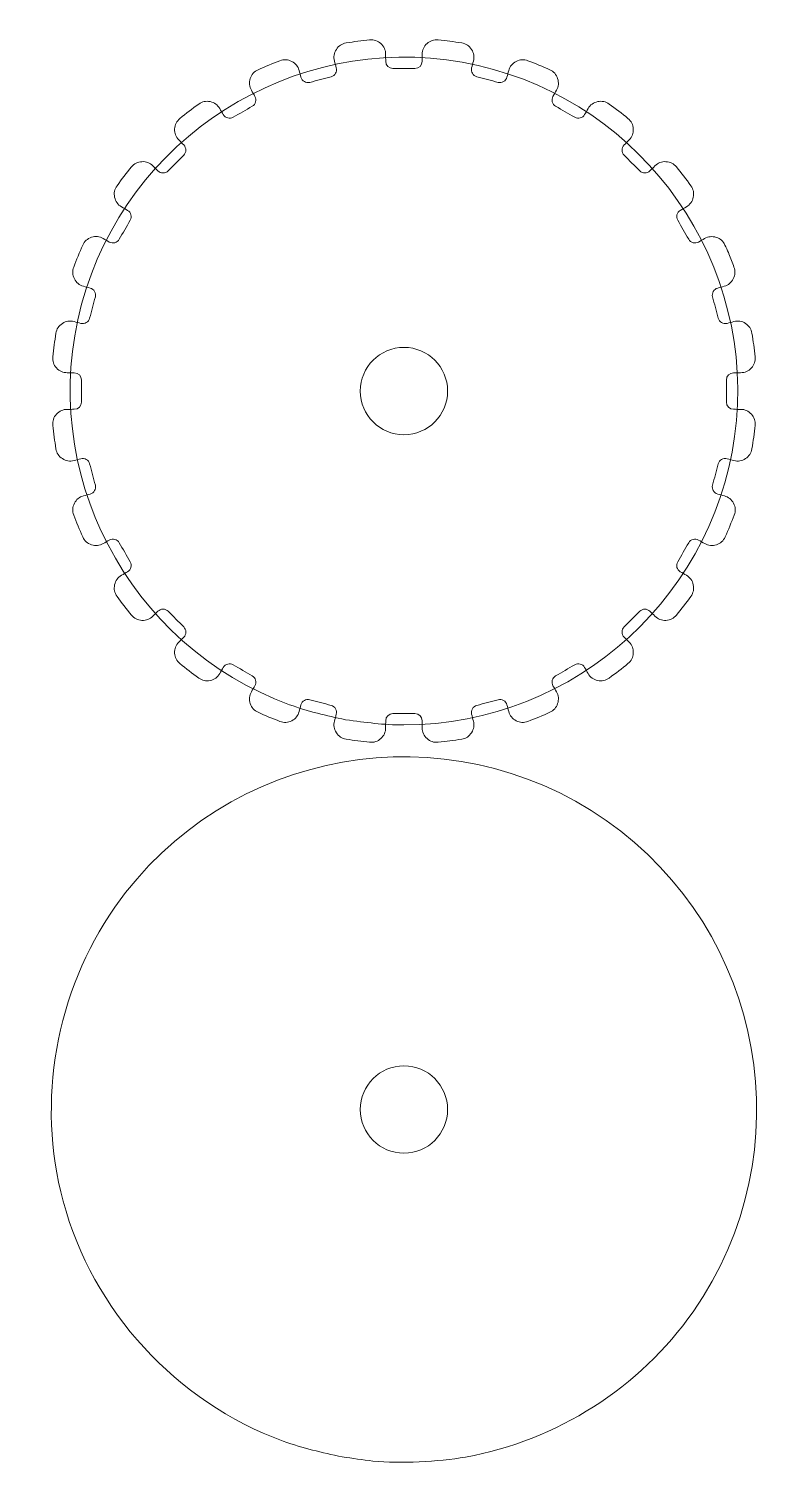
# Model space of a CAD drawing. Header units: centimetres. Extents: x -36.5 to 33.1, y -48.3 to 44.1.
# Drawn here: x -28.88 to -22.79, y -0.5 to 11.35 of the extents above; entities that cross this region are included whole.
import ezdxf

# ---------------------------------------------------------------- set-up
doc = ezdxf.new("R2010")
doc.units = ezdxf.units.CM
doc.header["$MEASUREMENT"] = 0
doc.layers.add('Camada 1', color=7, linetype='Continuous')

msp = doc.modelspace()

# ---------------------------------------------------------------- linework, layer by layer
at = {"layer": 'Camada 1', "color": 2, "lineweight": 20}
msp.add_open_spline([(-36.4923, -13.5388), (-36.4923, -13.5388), (-13.6923, -13.5388), (-13.6923, -13.5388), (-13.6923, -13.5388), (-13.6923, -13.5388), (-13.6923, 21.2612), (-13.6923, 21.2612), (-13.6923, 21.2612), (-13.6923, 21.2612), (-36.4923, 21.2612), (-36.4923, 21.2612), (-36.4923, 21.2612), (-36.4923, 21.2612), (-36.4923, -13.5388), (-36.4923, -13.5388), (-36.4923, -13.5388), (-36.4923, -13.5388), (-36.4923, -13.5388), (-36.4923, -13.5388)], degree=3, knots=[0, 0, 0, 0, 0.16666667, 0.16666667, 0.16666667, 0.16666667, 0.33333333, 0.33333333, 0.33333333, 0.33333333, 0.5, 0.5, 0.5, 0.5, 0.66666667, 0.66666667, 0.66666667, 0.66666667, 1, 1, 1, 1], dxfattribs=at)
at = {"layer": 'Camada 1', "color": 140, "lineweight": 9}
msp.add_open_spline([(-26.26448, 5.65362), (-26.42795, 5.69011), (-26.56625, 5.71954), (-26.72657, 5.77806), (-26.72657, 5.77806), (-28.06239, 6.26562), (-28.81372, 7.70378), (-28.44285, 9.0806), (-28.44285, 9.0806), (-28.07274, 10.45456), (-26.70365, 11.3264), (-25.30216, 11.07716), (-25.30216, 11.07716), (-23.9023, 10.82822), (-22.91402, 9.53979), (-23.03974, 8.12305), (-23.03974, 8.12305), (-23.16529, 6.70813), (-24.36217, 5.61013), (-25.78332, 5.61099), (-25.78332, 5.61099), (-25.95541, 5.6111), (-26.09712, 5.63132), (-26.26448, 5.65362)], degree=3, knots=[0, 0, 0, 0, 0.14285714, 0.14285714, 0.14285714, 0.14285714, 0.28571429, 0.28571429, 0.28571429, 0.28571429, 0.42857143, 0.42857143, 0.42857143, 0.42857143, 0.57142857, 0.57142857, 0.57142857, 0.57142857, 0.71428571, 0.71428571, 0.71428571, 0.71428571, 1, 1, 1, 1], dxfattribs=at)
at = {"layer": 'Camada 1', "color": 250, "lineweight": 9}
msp.add_open_spline([(-24.55368, 10.79638), (-24.54412, 10.81306), (-24.53456, 10.82977), (-24.52501, 10.84645), (-24.52501, 10.84645), (-24.50728, 10.8774), (-24.50398, 10.90917), (-24.51497, 10.9431), (-24.51497, 10.9431), (-24.52597, 10.97704), (-24.54726, 11.0008), (-24.57979, 11.01548), (-24.57979, 11.01548), (-24.63911, 11.04224), (-24.69926, 11.06716), (-24.76014, 11.09018), (-24.76014, 11.09018), (-24.79346, 11.10278), (-24.82543, 11.101), (-24.85716, 11.0848), (-24.85716, 11.0848), (-24.88894, 11.06858), (-24.90904, 11.04379), (-24.91838, 11.00936), (-24.91838, 11.00936), (-24.92341, 10.99082), (-24.92845, 10.97228), (-24.93348, 10.95373), (-24.93348, 10.95373), (-24.94211, 10.92189), (-24.97506, 10.90293), (-25.00692, 10.91146), (-25.00692, 10.91146), (-25.06538, 10.92712), (-25.12385, 10.9428), (-25.18231, 10.95846), (-25.18231, 10.95846), (-25.21417, 10.96699), (-25.23323, 10.99988), (-25.22479, 11.03176), (-25.22479, 11.03176), (-25.21987, 11.05035), (-25.21496, 11.06895), (-25.21004, 11.08755), (-25.21004, 11.08755), (-25.20094, 11.12204), (-25.20598, 11.15356), (-25.22538, 11.18349), (-25.22538, 11.18349), (-25.24478, 11.21344), (-25.27148, 11.23088), (-25.3067, 11.23664), (-25.3067, 11.23664), (-25.37094, 11.24714), (-25.43549, 11.25565), (-25.50025, 11.26213), (-25.50025, 11.26213), (-25.5357, 11.26567), (-25.56612, 11.25567), (-25.59258, 11.23182), (-25.59258, 11.23182), (-25.61908, 11.2079), (-25.63208, 11.17876), (-25.63219, 11.14308), (-25.63219, 11.14308), (-25.63225, 11.12386), (-25.63231, 11.10464), (-25.63237, 11.08542), (-25.63237, 11.08542), (-25.63248, 11.05244), (-25.6594, 11.02561), (-25.69237, 11.02561), (-25.69237, 11.02561), (-25.7529, 11.02561), (-25.81342, 11.02561), (-25.87394, 11.02561), (-25.87394, 11.02561), (-25.90692, 11.02561), (-25.93384, 11.05244), (-25.93394, 11.08542), (-25.93394, 11.08542), (-25.934, 11.10465), (-25.93408, 11.12389), (-25.93414, 11.14312), (-25.93414, 11.14312), (-25.93426, 11.17881), (-25.94728, 11.20794), (-25.97377, 11.23183), (-25.97377, 11.23183), (-26.00022, 11.25568), (-26.03063, 11.26567), (-26.06608, 11.26213), (-26.06608, 11.26213), (-26.13084, 11.25565), (-26.1954, 11.24714), (-26.25964, 11.23664), (-26.25964, 11.23664), (-26.29486, 11.23089), (-26.32156, 11.21343), (-26.34097, 11.18349), (-26.34097, 11.18349), (-26.36036, 11.15356), (-26.3654, 11.12203), (-26.3563, 11.08755), (-26.3563, 11.08755), (-26.35138, 11.06895), (-26.34647, 11.05035), (-26.34155, 11.03176), (-26.34155, 11.03176), (-26.33311, 10.99988), (-26.35217, 10.967), (-26.38403, 10.95846), (-26.38403, 10.95846), (-26.44248, 10.9428), (-26.50094, 10.92712), (-26.5594, 10.91146), (-26.5594, 10.91146), (-26.59126, 10.90293), (-26.6242, 10.92188), (-26.63284, 10.95372), (-26.63284, 10.95372), (-26.63786, 10.97228), (-26.64292, 10.99086), (-26.64796, 11.00942), (-26.64796, 11.00942), (-26.6573, 11.04384), (-26.67742, 11.0686), (-26.70918, 11.08483), (-26.70918, 11.08483), (-26.74091, 11.10102), (-26.77286, 11.10279), (-26.80619, 11.09019), (-26.80619, 11.09019), (-26.86708, 11.06718), (-26.92723, 11.04225), (-26.98656, 11.01548), (-26.98656, 11.01548), (-27.01909, 11.00079), (-27.04037, 10.97702), (-27.05136, 10.94307), (-27.05136, 10.94307), (-27.06235, 10.90915), (-27.05904, 10.87737), (-27.04131, 10.84642), (-27.04131, 10.84642), (-27.03175, 10.82974), (-27.02219, 10.81305), (-27.01264, 10.79637), (-27.01264, 10.79637), (-26.99626, 10.76775), (-27.00615, 10.73108), (-27.03469, 10.71459), (-27.03469, 10.71459), (-27.08711, 10.68433), (-27.13953, 10.65406), (-27.19194, 10.6238), (-27.19194, 10.6238), (-27.2205, 10.60731), (-27.25721, 10.61708), (-27.27379, 10.64558), (-27.27379, 10.64558), (-27.28348, 10.6622), (-27.29315, 10.67882), (-27.30282, 10.69545), (-27.30282, 10.69545), (-27.32075, 10.7263), (-27.3466, 10.74502), (-27.38149, 10.75248), (-27.38149, 10.75248), (-27.41628, 10.7599), (-27.44772, 10.75333), (-27.47661, 10.73256), (-27.47661, 10.73256), (-27.52945, 10.69455), (-27.58111, 10.6549), (-27.63149, 10.6137), (-27.63149, 10.6137), (-27.6591, 10.59111), (-27.6735, 10.56264), (-27.67534, 10.52701), (-27.67534, 10.52701), (-27.67716, 10.49148), (-27.66569, 10.46149), (-27.64062, 10.43625), (-27.64062, 10.43625), (-27.62707, 10.42262), (-27.61354, 10.40898), (-27.59999, 10.39536), (-27.59999, 10.39536), (-27.57672, 10.37197), (-27.57677, 10.33394), (-27.6001, 10.31061), (-27.6001, 10.31061), (-27.6429, 10.26782), (-27.68569, 10.22503), (-27.72849, 10.18222), (-27.72849, 10.18222), (-27.7518, 10.15891), (-27.78979, 10.15884), (-27.81319, 10.18207), (-27.81319, 10.18207), (-27.82685, 10.19563), (-27.84051, 10.20919), (-27.85415, 10.22275), (-27.85415, 10.22275), (-27.8794, 10.24782), (-27.90939, 10.25928), (-27.94491, 10.25745), (-27.94491, 10.25745), (-27.98055, 10.2556), (-28.00901, 10.2412), (-28.03161, 10.21358), (-28.03161, 10.21358), (-28.0728, 10.1632), (-28.11244, 10.11156), (-28.15043, 10.05871), (-28.15043, 10.05871), (-28.1712, 10.02982), (-28.17778, 9.9984), (-28.17035, 9.96361), (-28.17035, 9.96361), (-28.1629, 9.92871), (-28.14418, 9.90288), (-28.11333, 9.88494), (-28.11333, 9.88494), (-28.09671, 9.87526), (-28.08007, 9.86559), (-28.06345, 9.85591), (-28.06345, 9.85591), (-28.03495, 9.83932), (-28.02519, 9.8026), (-28.04167, 9.77404), (-28.04167, 9.77404), (-28.07194, 9.72164), (-28.1022, 9.66924), (-28.13247, 9.61682), (-28.13247, 9.61682), (-28.14895, 9.58826), (-28.18564, 9.57836), (-28.21426, 9.59476), (-28.21426, 9.59476), (-28.23095, 9.60433), (-28.24764, 9.61389), (-28.26435, 9.62346), (-28.26435, 9.62346), (-28.29528, 9.64118), (-28.32705, 9.64449), (-28.36097, 9.6335), (-28.36097, 9.6335), (-28.39491, 9.6225), (-28.41868, 9.60122), (-28.43337, 9.56869), (-28.43337, 9.56869), (-28.46014, 9.50937), (-28.48505, 9.4492), (-28.50807, 9.38833), (-28.50807, 9.38833), (-28.52068, 9.35502), (-28.5189, 9.32304), (-28.5027, 9.29131), (-28.5027, 9.29131), (-28.48648, 9.25952), (-28.46169, 9.23941), (-28.42725, 9.23006), (-28.42725, 9.23006), (-28.40869, 9.22503), (-28.39013, 9.21999), (-28.37157, 9.21495), (-28.37157, 9.21495), (-28.33975, 9.20631), (-28.32081, 9.17337), (-28.32934, 9.14152), (-28.32934, 9.14152), (-28.345, 9.08306), (-28.36067, 9.02461), (-28.37633, 8.96614), (-28.37633, 8.96614), (-28.38486, 8.9343), (-28.41774, 8.91524), (-28.44963, 8.92366), (-28.44963, 8.92366), (-28.46823, 8.92858), (-28.48684, 8.93349), (-28.50545, 8.93841), (-28.50545, 8.93841), (-28.53993, 8.94752), (-28.57145, 8.94248), (-28.60138, 8.92308), (-28.60138, 8.92308), (-28.63133, 8.90367), (-28.64877, 8.87697), (-28.65453, 8.84175), (-28.65453, 8.84175), (-28.66503, 8.77752), (-28.67353, 8.71297), (-28.68001, 8.6482), (-28.68001, 8.6482), (-28.68355, 8.61276), (-28.67356, 8.58234), (-28.6497, 8.55588), (-28.6497, 8.55588), (-28.62579, 8.52938), (-28.59665, 8.51637), (-28.56096, 8.51626), (-28.56096, 8.51626), (-28.54174, 8.5162), (-28.52251, 8.51614), (-28.50329, 8.51608), (-28.50329, 8.51608), (-28.47031, 8.51598), (-28.44348, 8.48906), (-28.44348, 8.45608), (-28.44348, 8.45608), (-28.44348, 8.39556), (-28.44348, 8.33503), (-28.44348, 8.2745), (-28.44348, 8.2745), (-28.44348, 8.24152), (-28.47031, 8.21461), (-28.50329, 8.2145), (-28.50329, 8.2145), (-28.52254, 8.21444), (-28.54177, 8.21437), (-28.56101, 8.21431), (-28.56101, 8.21431), (-28.59669, 8.21419), (-28.62582, 8.20118), (-28.64971, 8.17468), (-28.64971, 8.17468), (-28.67356, 8.14822), (-28.68355, 8.11782), (-28.68001, 8.08237), (-28.68001, 8.08237), (-28.67353, 8.0176), (-28.66503, 7.95306), (-28.65453, 7.88882), (-28.65453, 7.88882), (-28.64877, 7.8536), (-28.63133, 7.8269), (-28.60138, 7.8075), (-28.60138, 7.8075), (-28.57145, 7.78809), (-28.53993, 7.78305), (-28.50545, 7.79216), (-28.50545, 7.79216), (-28.48684, 7.79708), (-28.46823, 7.80199), (-28.44963, 7.80691), (-28.44963, 7.80691), (-28.41774, 7.81533), (-28.38486, 7.79628), (-28.37633, 7.76443), (-28.37633, 7.76443), (-28.36067, 7.70596), (-28.345, 7.6475), (-28.32934, 7.58905), (-28.32934, 7.58905), (-28.32081, 7.55719), (-28.33975, 7.52425), (-28.37159, 7.51561), (-28.37159, 7.51561), (-28.39015, 7.51058), (-28.40873, 7.50553), (-28.42729, 7.50049), (-28.42729, 7.50049), (-28.46171, 7.49114), (-28.48648, 7.47103), (-28.5027, 7.43926), (-28.5027, 7.43926), (-28.51889, 7.40754), (-28.52067, 7.37558), (-28.50807, 7.34226), (-28.50807, 7.34226), (-28.48505, 7.28137), (-28.46013, 7.22121), (-28.43335, 7.16188), (-28.43335, 7.16188), (-28.41867, 7.12935), (-28.39489, 7.10808), (-28.36095, 7.09708), (-28.36095, 7.09708), (-28.32702, 7.08609), (-28.29525, 7.0894), (-28.2643, 7.10714), (-28.2643, 7.10714), (-28.24762, 7.11669), (-28.23093, 7.12626), (-28.21425, 7.13581), (-28.21425, 7.13581), (-28.18563, 7.15219), (-28.14895, 7.1423), (-28.13247, 7.11374), (-28.13247, 7.11374), (-28.1022, 7.06132), (-28.07194, 7.00891), (-28.04167, 6.95649), (-28.04167, 6.95649), (-28.02519, 6.92793), (-28.03495, 6.89122), (-28.06345, 6.87464), (-28.06345, 6.87464), (-28.08007, 6.86496), (-28.09671, 6.85528), (-28.11333, 6.84561), (-28.11333, 6.84561), (-28.14418, 6.82767), (-28.16291, 6.80184), (-28.17036, 6.76693), (-28.17036, 6.76693), (-28.17779, 6.73214), (-28.17119, 6.70071), (-28.15042, 6.67183), (-28.15042, 6.67183), (-28.11243, 6.61898), (-28.0728, 6.56732), (-28.03158, 6.51696), (-28.03158, 6.51696), (-28.00899, 6.48934), (-27.98051, 6.47496), (-27.94488, 6.47311), (-27.94488, 6.47311), (-27.90936, 6.47128), (-27.87939, 6.48276), (-27.85415, 6.50781), (-27.85415, 6.50781), (-27.84049, 6.52137), (-27.82685, 6.53493), (-27.81319, 6.54849), (-27.81319, 6.54849), (-27.78979, 6.57172), (-27.7518, 6.57165), (-27.72849, 6.54835), (-27.72849, 6.54835), (-27.68569, 6.50554), (-27.64289, 6.46275), (-27.6001, 6.41995), (-27.6001, 6.41995), (-27.57677, 6.39662), (-27.57672, 6.3586), (-27.59999, 6.33522), (-27.59999, 6.33522), (-27.61354, 6.3216), (-27.62707, 6.30795), (-27.64062, 6.29432), (-27.64062, 6.29432), (-27.66569, 6.26908), (-27.67716, 6.2391), (-27.67534, 6.20356), (-27.67534, 6.20356), (-27.6735, 6.16794), (-27.6591, 6.13946), (-27.63149, 6.11688), (-27.63149, 6.11688), (-27.58111, 6.07567), (-27.52945, 6.03602), (-27.47661, 5.99802), (-27.47661, 5.99802), (-27.44772, 5.97724), (-27.41628, 5.97067), (-27.38149, 5.9781), (-27.38149, 5.9781), (-27.3466, 5.98555), (-27.32075, 6.00427), (-27.30282, 6.03512), (-27.30282, 6.03512), (-27.29315, 6.05175), (-27.28348, 6.06837), (-27.27379, 6.08499), (-27.27379, 6.08499), (-27.25721, 6.11349), (-27.2205, 6.12326), (-27.19194, 6.10677), (-27.19194, 6.10677), (-27.13953, 6.07651), (-27.08712, 6.04624), (-27.03471, 6.01598), (-27.03471, 6.01598), (-27.00615, 5.99949), (-26.99626, 5.96282), (-27.01264, 5.9342), (-27.01264, 5.9342), (-27.02219, 5.91752), (-27.03175, 5.90083), (-27.04131, 5.88415), (-27.04131, 5.88415), (-27.05904, 5.8532), (-27.06235, 5.82142), (-27.05136, 5.7875), (-27.05136, 5.7875), (-27.04037, 5.75354), (-27.01909, 5.72978), (-26.98656, 5.71509), (-26.98656, 5.71509), (-26.92725, 5.68832), (-26.86708, 5.66342), (-26.8062, 5.64039), (-26.8062, 5.64039), (-26.77289, 5.62779), (-26.74092, 5.62956), (-26.7092, 5.64574), (-26.7092, 5.64574), (-26.67743, 5.66197), (-26.65732, 5.68674), (-26.64796, 5.72116), (-26.64796, 5.72116), (-26.6429, 5.73973), (-26.63786, 5.75829), (-26.63284, 5.77686), (-26.63284, 5.77686), (-26.6242, 5.80869), (-26.59126, 5.82764), (-26.5594, 5.81911), (-26.5594, 5.81911), (-26.50094, 5.80345), (-26.44249, 5.78778), (-26.38403, 5.77212), (-26.38403, 5.77212), (-26.35217, 5.76357), (-26.33311, 5.73069), (-26.34155, 5.69881), (-26.34155, 5.69881), (-26.34647, 5.68022), (-26.35138, 5.66163), (-26.3563, 5.64303), (-26.3563, 5.64303), (-26.36542, 5.60856), (-26.36036, 5.57702), (-26.34096, 5.54709), (-26.34096, 5.54709), (-26.32156, 5.51715), (-26.29486, 5.49969), (-26.25965, 5.49394), (-26.25965, 5.49394), (-26.1954, 5.48344), (-26.13084, 5.47494), (-26.06608, 5.46846), (-26.06608, 5.46846), (-26.03063, 5.46492), (-26.00022, 5.4749), (-25.97377, 5.49876), (-25.97377, 5.49876), (-25.94728, 5.52265), (-25.93426, 5.55177), (-25.93414, 5.58746), (-25.93414, 5.58746), (-25.93408, 5.6067), (-25.934, 5.62593), (-25.93394, 5.64517), (-25.93394, 5.64517), (-25.93384, 5.67814), (-25.90692, 5.70498), (-25.87394, 5.70498), (-25.87394, 5.70498), (-25.81343, 5.70498), (-25.7529, 5.70498), (-25.69238, 5.70498), (-25.69238, 5.70498), (-25.65942, 5.70498), (-25.6325, 5.67817), (-25.63238, 5.6452), (-25.63238, 5.6452), (-25.63231, 5.62597), (-25.63225, 5.60673), (-25.63219, 5.58751), (-25.63219, 5.58751), (-25.63208, 5.55182), (-25.61908, 5.52268), (-25.59258, 5.49877), (-25.59258, 5.49877), (-25.56612, 5.47491), (-25.5357, 5.46492), (-25.50025, 5.46846), (-25.50025, 5.46846), (-25.43549, 5.47494), (-25.37093, 5.48344), (-25.30669, 5.49394), (-25.30669, 5.49394), (-25.27148, 5.49969), (-25.24478, 5.51715), (-25.22538, 5.54709), (-25.22538, 5.54709), (-25.20598, 5.57702), (-25.20092, 5.60856), (-25.21004, 5.64303), (-25.21004, 5.64303), (-25.21496, 5.66163), (-25.21987, 5.68022), (-25.22479, 5.69881), (-25.22479, 5.69881), (-25.23323, 5.73069), (-25.21417, 5.76358), (-25.18231, 5.77212), (-25.18231, 5.77212), (-25.12385, 5.78778), (-25.06538, 5.80345), (-25.00692, 5.81911), (-25.00692, 5.81911), (-24.97506, 5.82764), (-24.94211, 5.80868), (-24.93348, 5.77684), (-24.93348, 5.77684), (-24.92845, 5.75829), (-24.92341, 5.73975), (-24.91838, 5.72121), (-24.91838, 5.72121), (-24.90904, 5.68676), (-24.88892, 5.66199), (-24.85714, 5.64577), (-24.85714, 5.64577), (-24.82541, 5.62957), (-24.79344, 5.6278), (-24.76012, 5.6404), (-24.76012, 5.6404), (-24.69925, 5.66342), (-24.63911, 5.68834), (-24.57979, 5.71509), (-24.57979, 5.71509), (-24.54726, 5.72976), (-24.52597, 5.75353), (-24.51497, 5.78748), (-24.51497, 5.78748), (-24.50398, 5.8214), (-24.50728, 5.85318), (-24.52501, 5.88412), (-24.52501, 5.88412), (-24.53456, 5.9008), (-24.54412, 5.91751), (-24.55368, 5.93419), (-24.55368, 5.93419), (-24.57008, 5.96281), (-24.56018, 5.99949), (-24.53162, 6.01598), (-24.53162, 6.01598), (-24.47921, 6.04624), (-24.4268, 6.07651), (-24.37439, 6.10677), (-24.37439, 6.10677), (-24.34584, 6.12326), (-24.30913, 6.11349), (-24.29254, 6.085), (-24.29254, 6.085), (-24.28285, 6.06837), (-24.27318, 6.05173), (-24.2635, 6.0351), (-24.2635, 6.0351), (-24.24554, 6.00426), (-24.21971, 5.98554), (-24.18481, 5.9781), (-24.18481, 5.9781), (-24.15002, 5.97067), (-24.11861, 5.97727), (-24.08972, 5.99803), (-24.08972, 5.99803), (-24.03688, 6.03602), (-23.98523, 6.07566), (-23.93485, 6.11688), (-23.93485, 6.11688), (-23.90724, 6.13946), (-23.89284, 6.16794), (-23.891, 6.20356), (-23.891, 6.20356), (-23.88918, 6.2391), (-23.90065, 6.26908), (-23.92572, 6.29432), (-23.92572, 6.29432), (-23.93927, 6.30796), (-23.95282, 6.3216), (-23.96636, 6.33523), (-23.96636, 6.33523), (-23.98962, 6.35863), (-23.98956, 6.39663), (-23.96624, 6.41996), (-23.96624, 6.41996), (-23.92344, 6.46275), (-23.88064, 6.50556), (-23.83784, 6.54836), (-23.83784, 6.54836), (-23.81452, 6.57169), (-23.77649, 6.57174), (-23.7531, 6.54847), (-23.7531, 6.54847), (-23.73947, 6.53491), (-23.72582, 6.52136), (-23.71218, 6.50781), (-23.71218, 6.50781), (-23.68694, 6.48276), (-23.65697, 6.47128), (-23.62145, 6.47311), (-23.62145, 6.47311), (-23.58582, 6.47496), (-23.55734, 6.48934), (-23.53475, 6.51696), (-23.53475, 6.51696), (-23.49353, 6.56733), (-23.45387, 6.61899), (-23.41588, 6.67185), (-23.41588, 6.67185), (-23.39512, 6.70074), (-23.38855, 6.73216), (-23.39598, 6.76695), (-23.39598, 6.76695), (-23.40343, 6.80185), (-23.42215, 6.82767), (-23.453, 6.84561), (-23.453, 6.84561), (-23.46962, 6.85528), (-23.48624, 6.86496), (-23.50286, 6.87464), (-23.50286, 6.87464), (-23.53136, 6.89122), (-23.54113, 6.92793), (-23.52464, 6.95649), (-23.52464, 6.95649), (-23.49438, 7.00891), (-23.46413, 7.06132), (-23.43386, 7.11374), (-23.43386, 7.11374), (-23.41738, 7.1423), (-23.38068, 7.1522), (-23.35206, 7.1358), (-23.35206, 7.1358), (-23.33537, 7.12622), (-23.31868, 7.11667), (-23.30197, 7.1071), (-23.30197, 7.1071), (-23.27102, 7.08939), (-23.23927, 7.08609), (-23.20535, 7.09708), (-23.20535, 7.09708), (-23.17141, 7.10809), (-23.14764, 7.12936), (-23.13296, 7.16188), (-23.13296, 7.16188), (-23.1062, 7.2212), (-23.0813, 7.28137), (-23.05828, 7.34224), (-23.05828, 7.34224), (-23.04568, 7.37556), (-23.04744, 7.40752), (-23.06363, 7.43924), (-23.06363, 7.43924), (-23.07985, 7.47102), (-23.10462, 7.49113), (-23.13905, 7.50049), (-23.13905, 7.50049), (-23.15761, 7.50554), (-23.17618, 7.51058), (-23.19474, 7.51562), (-23.19474, 7.51562), (-23.22656, 7.52426), (-23.24551, 7.55719), (-23.23698, 7.58905), (-23.23698, 7.58905), (-23.22132, 7.6475), (-23.20566, 7.70596), (-23.19, 7.76443), (-23.19, 7.76443), (-23.18147, 7.79628), (-23.14859, 7.81533), (-23.1167, 7.80691), (-23.1167, 7.80691), (-23.0981, 7.80199), (-23.07949, 7.79708), (-23.06088, 7.79216), (-23.06088, 7.79216), (-23.0264, 7.78305), (-22.99488, 7.78809), (-22.96495, 7.8075), (-22.96495, 7.8075), (-22.935, 7.8269), (-22.91756, 7.8536), (-22.9118, 7.88882), (-22.9118, 7.88882), (-22.9013, 7.95306), (-22.8928, 8.0176), (-22.88632, 8.08237), (-22.88632, 8.08237), (-22.88278, 8.11782), (-22.89277, 8.14822), (-22.91662, 8.17468), (-22.91662, 8.17468), (-22.94051, 8.20118), (-22.96964, 8.21419), (-23.00532, 8.21431), (-23.00532, 8.21431), (-23.02456, 8.21437), (-23.04379, 8.21444), (-23.06304, 8.2145), (-23.06304, 8.2145), (-23.09602, 8.21461), (-23.12285, 8.24152), (-23.12285, 8.2745), (-23.12285, 8.2745), (-23.12285, 8.33503), (-23.12285, 8.39554), (-23.12285, 8.45607), (-23.12285, 8.45607), (-23.12285, 8.48904), (-23.09604, 8.51595), (-23.06308, 8.51607), (-23.06308, 8.51607), (-23.04384, 8.51614), (-23.0246, 8.5162), (-23.00538, 8.51626), (-23.00538, 8.51626), (-22.96969, 8.51637), (-22.94056, 8.52938), (-22.91664, 8.55588), (-22.91664, 8.55588), (-22.89278, 8.58234), (-22.88279, 8.61276), (-22.88633, 8.6482), (-22.88633, 8.6482), (-22.89281, 8.71298), (-22.9013, 8.77754), (-22.91182, 8.84178), (-22.91182, 8.84178), (-22.91759, 8.877), (-22.93505, 8.90368), (-22.96499, 8.92309), (-22.96499, 8.92309), (-22.9949, 8.94249), (-23.02644, 8.94752), (-23.0609, 8.93841), (-23.0609, 8.93841), (-23.0795, 8.93349), (-23.0981, 8.92858), (-23.11669, 8.92366), (-23.11669, 8.92366), (-23.14858, 8.91523), (-23.18147, 8.93428), (-23.19, 8.96614), (-23.19, 8.96614), (-23.20566, 9.02461), (-23.22132, 9.08307), (-23.23698, 9.14152), (-23.23698, 9.14152), (-23.24551, 9.17338), (-23.22655, 9.20632), (-23.19472, 9.21496), (-23.19472, 9.21496), (-23.17685, 9.21981), (-23.15898, 9.22466), (-23.14111, 9.22951), (-23.14111, 9.22951), (-23.10676, 9.23884), (-23.08204, 9.25887), (-23.06579, 9.29055), (-23.06579, 9.29055), (-23.04956, 9.32217), (-23.04772, 9.35404), (-23.06016, 9.38733), (-23.06016, 9.38733), (-23.07402, 9.42438), (-23.08786, 9.46143), (-23.1017, 9.49848), (-23.1017, 9.49848), (-23.10282, 9.50145), (-23.10402, 9.50433), (-23.10536, 9.50721), (-23.10536, 9.50721), (-23.11506, 9.52798), (-23.12474, 9.54877), (-23.13443, 9.56955), (-23.13443, 9.56955), (-23.1494, 9.60165), (-23.17316, 9.62251), (-23.20692, 9.63322), (-23.20692, 9.63322), (-23.24064, 9.64393), (-23.27214, 9.64056), (-23.30284, 9.62298), (-23.30284, 9.62298), (-23.31925, 9.61357), (-23.33566, 9.60417), (-23.35207, 9.59476), (-23.35207, 9.59476), (-23.38068, 9.57836), (-23.41738, 9.58826), (-23.43386, 9.61682), (-23.43386, 9.61682), (-23.46413, 9.66922), (-23.49438, 9.72164), (-23.52464, 9.77404), (-23.52464, 9.77404), (-23.54113, 9.8026), (-23.53136, 9.83931), (-23.50288, 9.85591), (-23.50288, 9.85591), (-23.48624, 9.86559), (-23.4696, 9.87528), (-23.45297, 9.88496), (-23.45297, 9.88496), (-23.42213, 9.9029), (-23.4034, 9.92874), (-23.39596, 9.96363), (-23.39596, 9.96363), (-23.38853, 9.99842), (-23.39513, 10.02985), (-23.41589, 10.05872), (-23.41589, 10.05872), (-23.45388, 10.11158), (-23.49353, 10.16324), (-23.53475, 10.2136), (-23.53475, 10.2136), (-23.55734, 10.24122), (-23.58582, 10.2556), (-23.62145, 10.25745), (-23.62145, 10.25745), (-23.65697, 10.25928), (-23.68694, 10.2478), (-23.71218, 10.22275), (-23.71218, 10.22275), (-23.72584, 10.20919), (-23.73948, 10.19563), (-23.75314, 10.18207), (-23.75314, 10.18207), (-23.77654, 10.15884), (-23.81453, 10.15891), (-23.83784, 10.18221), (-23.83784, 10.18221), (-23.88064, 10.22502), (-23.92344, 10.26782), (-23.96624, 10.31061), (-23.96624, 10.31061), (-23.98956, 10.33394), (-23.98962, 10.37194), (-23.96636, 10.39534), (-23.96636, 10.39534), (-23.95282, 10.40898), (-23.93927, 10.42261), (-23.92572, 10.43625), (-23.92572, 10.43625), (-23.90065, 10.46149), (-23.88918, 10.49148), (-23.891, 10.52701), (-23.891, 10.52701), (-23.89284, 10.56264), (-23.90724, 10.59111), (-23.93485, 10.6137), (-23.93485, 10.6137), (-23.98523, 10.65492), (-24.03688, 10.69455), (-24.08972, 10.73254), (-24.08972, 10.73254), (-24.11861, 10.7533), (-24.15002, 10.7599), (-24.18481, 10.75248), (-24.18481, 10.75248), (-24.21971, 10.74504), (-24.24554, 10.72632), (-24.2635, 10.69548), (-24.2635, 10.69548), (-24.27318, 10.67884), (-24.28285, 10.6622), (-24.29254, 10.64557), (-24.29254, 10.64557), (-24.30913, 10.61708), (-24.34584, 10.60731), (-24.37439, 10.6238), (-24.37439, 10.6238), (-24.4268, 10.65406), (-24.47921, 10.68433), (-24.53162, 10.71459), (-24.53162, 10.71459), (-24.56018, 10.73108), (-24.57008, 10.76776), (-24.55368, 10.79638)], degree=3, knots=[0, 0, 0, 0, 0.00411523, 0.00411523, 0.00411523, 0.00411523, 0.00823045, 0.00823045, 0.00823045, 0.00823045, 0.01234568, 0.01234568, 0.01234568, 0.01234568, 0.01646091, 0.01646091, 0.01646091, 0.01646091, 0.02057613, 0.02057613, 0.02057613, 0.02057613, 0.02469136, 0.02469136, 0.02469136, 0.02469136, 0.02880658, 0.02880658, 0.02880658, 0.02880658, 0.03292181, 0.03292181, 0.03292181, 0.03292181, 0.03703704, 0.03703704, 0.03703704, 0.03703704, 0.04115226, 0.04115226, 0.04115226, 0.04115226, 0.04526749, 0.04526749, 0.04526749, 0.04526749, 0.04938272, 0.04938272, 0.04938272, 0.04938272, 0.05349794, 0.05349794, 0.05349794, 0.05349794, 0.05761317, 0.05761317, 0.05761317, 0.05761317, 0.0617284, 0.0617284, 0.0617284, 0.0617284, 0.06584362, 0.06584362, 0.06584362, 0.06584362, 0.06995885, 0.06995885, 0.06995885, 0.06995885, 0.07407407, 0.07407407, 0.07407407, 0.07407407, 0.0781893, 0.0781893, 0.0781893, 0.0781893, 0.08230453, 0.08230453, 0.08230453, 0.08230453, 0.08641975, 0.08641975, 0.08641975, 0.08641975, 0.09053498, 0.09053498, 0.09053498, 0.09053498, 0.09465021, 0.09465021, 0.09465021, 0.09465021, 0.09876543, 0.09876543, 0.09876543, 0.09876543, 0.10288066, 0.10288066, 0.10288066, 0.10288066, 0.10699588, 0.10699588, 0.10699588, 0.10699588, 0.11111111, 0.11111111, 0.11111111, 0.11111111, 0.11522634, 0.11522634, 0.11522634, 0.11522634, 0.11934156, 0.11934156, 0.11934156, 0.11934156, 0.12345679, 0.12345679, 0.12345679, 0.12345679, 0.12757202, 0.12757202, 0.12757202, 0.12757202, 0.13168724, 0.13168724, 0.13168724, 0.13168724, 0.13580247, 0.13580247, 0.13580247, 0.13580247, 0.1399177, 0.1399177, 0.1399177, 0.1399177, 0.14403292, 0.14403292, 0.14403292, 0.14403292, 0.14814815, 0.14814815, 0.14814815, 0.14814815, 0.15226337, 0.15226337, 0.15226337, 0.15226337, 0.1563786, 0.1563786, 0.1563786, 0.1563786, 0.16049383, 0.16049383, 0.16049383, 0.16049383, 0.16460905, 0.16460905, 0.16460905, 0.16460905, 0.16872428, 0.16872428, 0.16872428, 0.16872428, 0.17283951, 0.17283951, 0.17283951, 0.17283951, 0.17695473, 0.17695473, 0.17695473, 0.17695473, 0.18106996, 0.18106996, 0.18106996, 0.18106996, 0.18518519, 0.18518519, 0.18518519, 0.18518519, 0.18930041, 0.18930041, 0.18930041, 0.18930041, 0.19341564, 0.19341564, 0.19341564, 0.19341564, 0.19753086, 0.19753086, 0.19753086, 0.19753086, 0.20164609, 0.20164609, 0.20164609, 0.20164609, 0.20576132, 0.20576132, 0.20576132, 0.20576132, 0.20987654, 0.20987654, 0.20987654, 0.20987654, 0.21399177, 0.21399177, 0.21399177, 0.21399177, 0.218107, 0.218107, 0.218107, 0.218107, 0.22222222, 0.22222222, 0.22222222, 0.22222222, 0.22633745, 0.22633745, 0.22633745, 0.22633745, 0.23045267, 0.23045267, 0.23045267, 0.23045267, 0.2345679, 0.2345679, 0.2345679, 0.2345679, 0.23868313, 0.23868313, 0.23868313, 0.23868313, 0.24279835, 0.24279835, 0.24279835, 0.24279835, 0.24691358, 0.24691358, 0.24691358, 0.24691358, 0.25102881, 0.25102881, 0.25102881, 0.25102881, 0.25514403, 0.25514403, 0.25514403, 0.25514403, 0.25925926, 0.25925926, 0.25925926, 0.25925926, 0.26337449, 0.26337449, 0.26337449, 0.26337449, 0.26748971, 0.26748971, 0.26748971, 0.26748971, 0.27160494, 0.27160494, 0.27160494, 0.27160494, 0.27572016, 0.27572016, 0.27572016, 0.27572016, 0.27983539, 0.27983539, 0.27983539, 0.27983539, 0.28395062, 0.28395062, 0.28395062, 0.28395062, 0.28806584, 0.28806584, 0.28806584, 0.28806584, 0.29218107, 0.29218107, 0.29218107, 0.29218107, 0.2962963, 0.2962963, 0.2962963, 0.2962963, 0.30041152, 0.30041152, 0.30041152, 0.30041152, 0.30452675, 0.30452675, 0.30452675, 0.30452675, 0.30864198, 0.30864198, 0.30864198, 0.30864198, 0.3127572, 0.3127572, 0.3127572, 0.3127572, 0.31687243, 0.31687243, 0.31687243, 0.31687243, 0.32098765, 0.32098765, 0.32098765, 0.32098765, 0.32510288, 0.32510288, 0.32510288, 0.32510288, 0.32921811, 0.32921811, 0.32921811, 0.32921811, 0.33333333, 0.33333333, 0.33333333, 0.33333333, 0.33744856, 0.33744856, 0.33744856, 0.33744856, 0.34156379, 0.34156379, 0.34156379, 0.34156379, 0.34567901, 0.34567901, 0.34567901, 0.34567901, 0.34979424, 0.34979424, 0.34979424, 0.34979424, 0.35390947, 0.35390947, 0.35390947, 0.35390947, 0.35802469, 0.35802469, 0.35802469, 0.35802469, 0.36213992, 0.36213992, 0.36213992, 0.36213992, 0.36625514, 0.36625514, 0.36625514, 0.36625514, 0.37037037, 0.37037037, 0.37037037, 0.37037037, 0.3744856, 0.3744856, 0.3744856, 0.3744856, 0.37860082, 0.37860082, 0.37860082, 0.37860082, 0.38271605, 0.38271605, 0.38271605, 0.38271605, 0.38683128, 0.38683128, 0.38683128, 0.38683128, 0.3909465, 0.3909465, 0.3909465, 0.3909465, 0.39506173, 0.39506173, 0.39506173, 0.39506173, 0.39917695, 0.39917695, 0.39917695, 0.39917695, 0.40329218, 0.40329218, 0.40329218, 0.40329218, 0.40740741, 0.40740741, 0.40740741, 0.40740741, 0.41152263, 0.41152263, 0.41152263, 0.41152263, 0.41563786, 0.41563786, 0.41563786, 0.41563786, 0.41975309, 0.41975309, 0.41975309, 0.41975309, 0.42386831, 0.42386831, 0.42386831, 0.42386831, 0.42798354, 0.42798354, 0.42798354, 0.42798354, 0.43209877, 0.43209877, 0.43209877, 0.43209877, 0.43621399, 0.43621399, 0.43621399, 0.43621399, 0.44032922, 0.44032922, 0.44032922, 0.44032922, 0.44444444, 0.44444444, 0.44444444, 0.44444444, 0.44855967, 0.44855967, 0.44855967, 0.44855967, 0.4526749, 0.4526749, 0.4526749, 0.4526749, 0.45679012, 0.45679012, 0.45679012, 0.45679012, 0.46090535, 0.46090535, 0.46090535, 0.46090535, 0.46502058, 0.46502058, 0.46502058, 0.46502058, 0.4691358, 0.4691358, 0.4691358, 0.4691358, 0.47325103, 0.47325103, 0.47325103, 0.47325103, 0.47736626, 0.47736626, 0.47736626, 0.47736626, 0.48148148, 0.48148148, 0.48148148, 0.48148148, 0.48559671, 0.48559671, 0.48559671, 0.48559671, 0.48971193, 0.48971193, 0.48971193, 0.48971193, 0.49382716, 0.49382716, 0.49382716, 0.49382716, 0.49794239, 0.49794239, 0.49794239, 0.49794239, 0.50205761, 0.50205761, 0.50205761, 0.50205761, 0.50617284, 0.50617284, 0.50617284, 0.50617284, 0.51028807, 0.51028807, 0.51028807, 0.51028807, 0.51440329, 0.51440329, 0.51440329, 0.51440329, 0.51851852, 0.51851852, 0.51851852, 0.51851852, 0.52263374, 0.52263374, 0.52263374, 0.52263374, 0.52674897, 0.52674897, 0.52674897, 0.52674897, 0.5308642, 0.5308642, 0.5308642, 0.5308642, 0.53497942, 0.53497942, 0.53497942, 0.53497942, 0.53909465, 0.53909465, 0.53909465, 0.53909465, 0.54320988, 0.54320988, 0.54320988, 0.54320988, 0.5473251, 0.5473251, 0.5473251, 0.5473251, 0.55144033, 0.55144033, 0.55144033, 0.55144033, 0.55555556, 0.55555556, 0.55555556, 0.55555556, 0.55967078, 0.55967078, 0.55967078, 0.55967078, 0.56378601, 0.56378601, 0.56378601, 0.56378601, 0.56790123, 0.56790123, 0.56790123, 0.56790123, 0.57201646, 0.57201646, 0.57201646, 0.57201646, 0.57613169, 0.57613169, 0.57613169, 0.57613169, 0.58024691, 0.58024691, 0.58024691, 0.58024691, 0.58436214, 0.58436214, 0.58436214, 0.58436214, 0.58847737, 0.58847737, 0.58847737, 0.58847737, 0.59259259, 0.59259259, 0.59259259, 0.59259259, 0.59670782, 0.59670782, 0.59670782, 0.59670782, 0.60082305, 0.60082305, 0.60082305, 0.60082305, 0.60493827, 0.60493827, 0.60493827, 0.60493827, 0.6090535, 0.6090535, 0.6090535, 0.6090535, 0.61316872, 0.61316872, 0.61316872, 0.61316872, 0.61728395, 0.61728395, 0.61728395, 0.61728395, 0.62139918, 0.62139918, 0.62139918, 0.62139918, 0.6255144, 0.6255144, 0.6255144, 0.6255144, 0.62962963, 0.62962963, 0.62962963, 0.62962963, 0.63374486, 0.63374486, 0.63374486, 0.63374486, 0.63786008, 0.63786008, 0.63786008, 0.63786008, 0.64197531, 0.64197531, 0.64197531, 0.64197531, 0.64609053, 0.64609053, 0.64609053, 0.64609053, 0.65020576, 0.65020576, 0.65020576, 0.65020576, 0.65432099, 0.65432099, 0.65432099, 0.65432099, 0.65843621, 0.65843621, 0.65843621, 0.65843621, 0.66255144, 0.66255144, 0.66255144, 0.66255144, 0.66666667, 0.66666667, 0.66666667, 0.66666667, 0.67078189, 0.67078189, 0.67078189, 0.67078189, 0.67489712, 0.67489712, 0.67489712, 0.67489712, 0.67901235, 0.67901235, 0.67901235, 0.67901235, 0.68312757, 0.68312757, 0.68312757, 0.68312757, 0.6872428, 0.6872428, 0.6872428, 0.6872428, 0.69135802, 0.69135802, 0.69135802, 0.69135802, 0.69547325, 0.69547325, 0.69547325, 0.69547325, 0.69958848, 0.69958848, 0.69958848, 0.69958848, 0.7037037, 0.7037037, 0.7037037, 0.7037037, 0.70781893, 0.70781893, 0.70781893, 0.70781893, 0.71193416, 0.71193416, 0.71193416, 0.71193416, 0.71604938, 0.71604938, 0.71604938, 0.71604938, 0.72016461, 0.72016461, 0.72016461, 0.72016461, 0.72427984, 0.72427984, 0.72427984, 0.72427984, 0.72839506, 0.72839506, 0.72839506, 0.72839506, 0.73251029, 0.73251029, 0.73251029, 0.73251029, 0.73662551, 0.73662551, 0.73662551, 0.73662551, 0.74074074, 0.74074074, 0.74074074, 0.74074074, 0.74485597, 0.74485597, 0.74485597, 0.74485597, 0.74897119, 0.74897119, 0.74897119, 0.74897119, 0.75308642, 0.75308642, 0.75308642, 0.75308642, 0.75720165, 0.75720165, 0.75720165, 0.75720165, 0.76131687, 0.76131687, 0.76131687, 0.76131687, 0.7654321, 0.7654321, 0.7654321, 0.7654321, 0.76954733, 0.76954733, 0.76954733, 0.76954733, 0.77366255, 0.77366255, 0.77366255, 0.77366255, 0.77777778, 0.77777778, 0.77777778, 0.77777778, 0.781893, 0.781893, 0.781893, 0.781893, 0.78600823, 0.78600823, 0.78600823, 0.78600823, 0.79012346, 0.79012346, 0.79012346, 0.79012346, 0.79423868, 0.79423868, 0.79423868, 0.79423868, 0.79835391, 0.79835391, 0.79835391, 0.79835391, 0.80246914, 0.80246914, 0.80246914, 0.80246914, 0.80658436, 0.80658436, 0.80658436, 0.80658436, 0.81069959, 0.81069959, 0.81069959, 0.81069959, 0.81481481, 0.81481481, 0.81481481, 0.81481481, 0.81893004, 0.81893004, 0.81893004, 0.81893004, 0.82304527, 0.82304527, 0.82304527, 0.82304527, 0.82716049, 0.82716049, 0.82716049, 0.82716049, 0.83127572, 0.83127572, 0.83127572, 0.83127572, 0.83539095, 0.83539095, 0.83539095, 0.83539095, 0.83950617, 0.83950617, 0.83950617, 0.83950617, 0.8436214, 0.8436214, 0.8436214, 0.8436214, 0.84773663, 0.84773663, 0.84773663, 0.84773663, 0.85185185, 0.85185185, 0.85185185, 0.85185185, 0.85596708, 0.85596708, 0.85596708, 0.85596708, 0.8600823, 0.8600823, 0.8600823, 0.8600823, 0.86419753, 0.86419753, 0.86419753, 0.86419753, 0.86831276, 0.86831276, 0.86831276, 0.86831276, 0.87242798, 0.87242798, 0.87242798, 0.87242798, 0.87654321, 0.87654321, 0.87654321, 0.87654321, 0.88065844, 0.88065844, 0.88065844, 0.88065844, 0.88477366, 0.88477366, 0.88477366, 0.88477366, 0.88888889, 0.88888889, 0.88888889, 0.88888889, 0.89300412, 0.89300412, 0.89300412, 0.89300412, 0.89711934, 0.89711934, 0.89711934, 0.89711934, 0.90123457, 0.90123457, 0.90123457, 0.90123457, 0.90534979, 0.90534979, 0.90534979, 0.90534979, 0.90946502, 0.90946502, 0.90946502, 0.90946502, 0.91358025, 0.91358025, 0.91358025, 0.91358025, 0.91769547, 0.91769547, 0.91769547, 0.91769547, 0.9218107, 0.9218107, 0.9218107, 0.9218107, 0.92592593, 0.92592593, 0.92592593, 0.92592593, 0.93004115, 0.93004115, 0.93004115, 0.93004115, 0.93415638, 0.93415638, 0.93415638, 0.93415638, 0.9382716, 0.9382716, 0.9382716, 0.9382716, 0.94238683, 0.94238683, 0.94238683, 0.94238683, 0.94650206, 0.94650206, 0.94650206, 0.94650206, 0.95061728, 0.95061728, 0.95061728, 0.95061728, 0.95473251, 0.95473251, 0.95473251, 0.95473251, 0.95884774, 0.95884774, 0.95884774, 0.95884774, 0.96296296, 0.96296296, 0.96296296, 0.96296296, 0.96707819, 0.96707819, 0.96707819, 0.96707819, 0.97119342, 0.97119342, 0.97119342, 0.97119342, 0.97530864, 0.97530864, 0.97530864, 0.97530864, 0.97942387, 0.97942387, 0.97942387, 0.97942387, 0.98353909, 0.98353909, 0.98353909, 0.98353909, 0.98765432, 0.98765432, 0.98765432, 0.98765432, 0.99176955, 0.99176955, 0.99176955, 0.99176955, 1, 1, 1, 1], dxfattribs=at)
at = {"layer": 'Camada 1', "color": 250, "lineweight": 20}
for points in [[(-25.78315, 8.72529), (-25.98198, 8.72529), (-26.14316, 8.56411), (-26.14316, 8.36528), (-26.14316, 8.36528), (-26.14316, 8.16645), (-25.98198, 8.00527), (-25.78315, 8.00527), (-25.78315, 8.00527), (-25.58432, 8.00527), (-25.42314, 8.16645), (-25.42314, 8.36528), (-25.42314, 8.36528), (-25.42314, 8.56411), (-25.58432, 8.72529), (-25.78315, 8.72529)], [(-25.78316, 2.7988), (-25.98199, 2.7988), (-26.14318, 2.63762), (-26.14318, 2.43879), (-26.14318, 2.43879), (-26.14318, 2.23996), (-25.98199, 2.07878), (-25.78316, 2.07878), (-25.78316, 2.07878), (-25.58434, 2.07878), (-25.42315, 2.23996), (-25.42315, 2.43879), (-25.42315, 2.43879), (-25.42315, 2.63762), (-25.58434, 2.7988), (-25.78316, 2.7988)]]:
    msp.add_open_spline(points, degree=3, knots=[0, 0, 0, 0, 0.2, 0.2, 0.2, 0.2, 0.4, 0.4, 0.4, 0.4, 0.6, 0.6, 0.6, 0.6, 1, 1, 1, 1], dxfattribs=at)
at = {"layer": 'Camada 1', "lineweight": 9}
for points in [[(-32.41957, -0.42756), (-32.59228, -0.38901), (-32.73861, -0.35786), (-32.90799, -0.29603), (-32.90799, -0.29603), (-33.79087, 0.0262), (-34.4791, 0.7756), (-34.72297, 1.68355), (-34.72297, 1.68355), (-34.94395, 2.50627), (-34.78439, 3.40917), (-34.296, 4.10698), (-34.296, 4.10698), (-33.37501, 5.4229), (-31.55651, 5.7432), (-30.2427, 4.82368), (-30.2427, 4.82368), (-28.92679, 3.90271), (-28.6065, 2.08418), (-29.526, 0.77038), (-29.526, 0.77038), (-29.96322, 0.14568), (-30.65173, -0.29535), (-31.40285, -0.4282), (-31.40285, -0.4282), (-31.63108, -0.46857), (-31.93632, -0.48166), (-32.16714, -0.46118), (-32.16714, -0.46118), (-32.25129, -0.44997), (-32.33542, -0.43877), (-32.41957, -0.42756)], [(-26.29181, -0.42756), (-26.46452, -0.38901), (-26.61084, -0.35786), (-26.78022, -0.29603), (-26.78022, -0.29603), (-27.66311, 0.0262), (-28.35133, 0.7756), (-28.59521, 1.68355), (-28.59521, 1.68355), (-28.81619, 2.50627), (-28.65664, 3.40917), (-28.16825, 4.10698), (-28.16825, 4.10698), (-27.24725, 5.4229), (-25.42874, 5.7432), (-24.11494, 4.82368), (-24.11494, 4.82368), (-22.79903, 3.90271), (-22.47874, 2.08418), (-23.39824, 0.77038), (-23.39824, 0.77038), (-23.83546, 0.14568), (-24.52397, -0.29535), (-25.27508, -0.4282), (-25.27508, -0.4282), (-25.50331, -0.46857), (-25.80856, -0.48166), (-26.03938, -0.46118), (-26.03938, -0.46118), (-26.12352, -0.44997), (-26.20766, -0.43877), (-26.29181, -0.42756)]]:
    msp.add_open_spline(points, degree=3, knots=[0, 0, 0, 0, 0.11111111, 0.11111111, 0.11111111, 0.11111111, 0.22222222, 0.22222222, 0.22222222, 0.22222222, 0.33333333, 0.33333333, 0.33333333, 0.33333333, 0.44444444, 0.44444444, 0.44444444, 0.44444444, 0.55555556, 0.55555556, 0.55555556, 0.55555556, 0.66666667, 0.66666667, 0.66666667, 0.66666667, 0.77777778, 0.77777778, 0.77777778, 0.77777778, 1, 1, 1, 1], dxfattribs=at)

doc.saveas('drawing.dxf')
